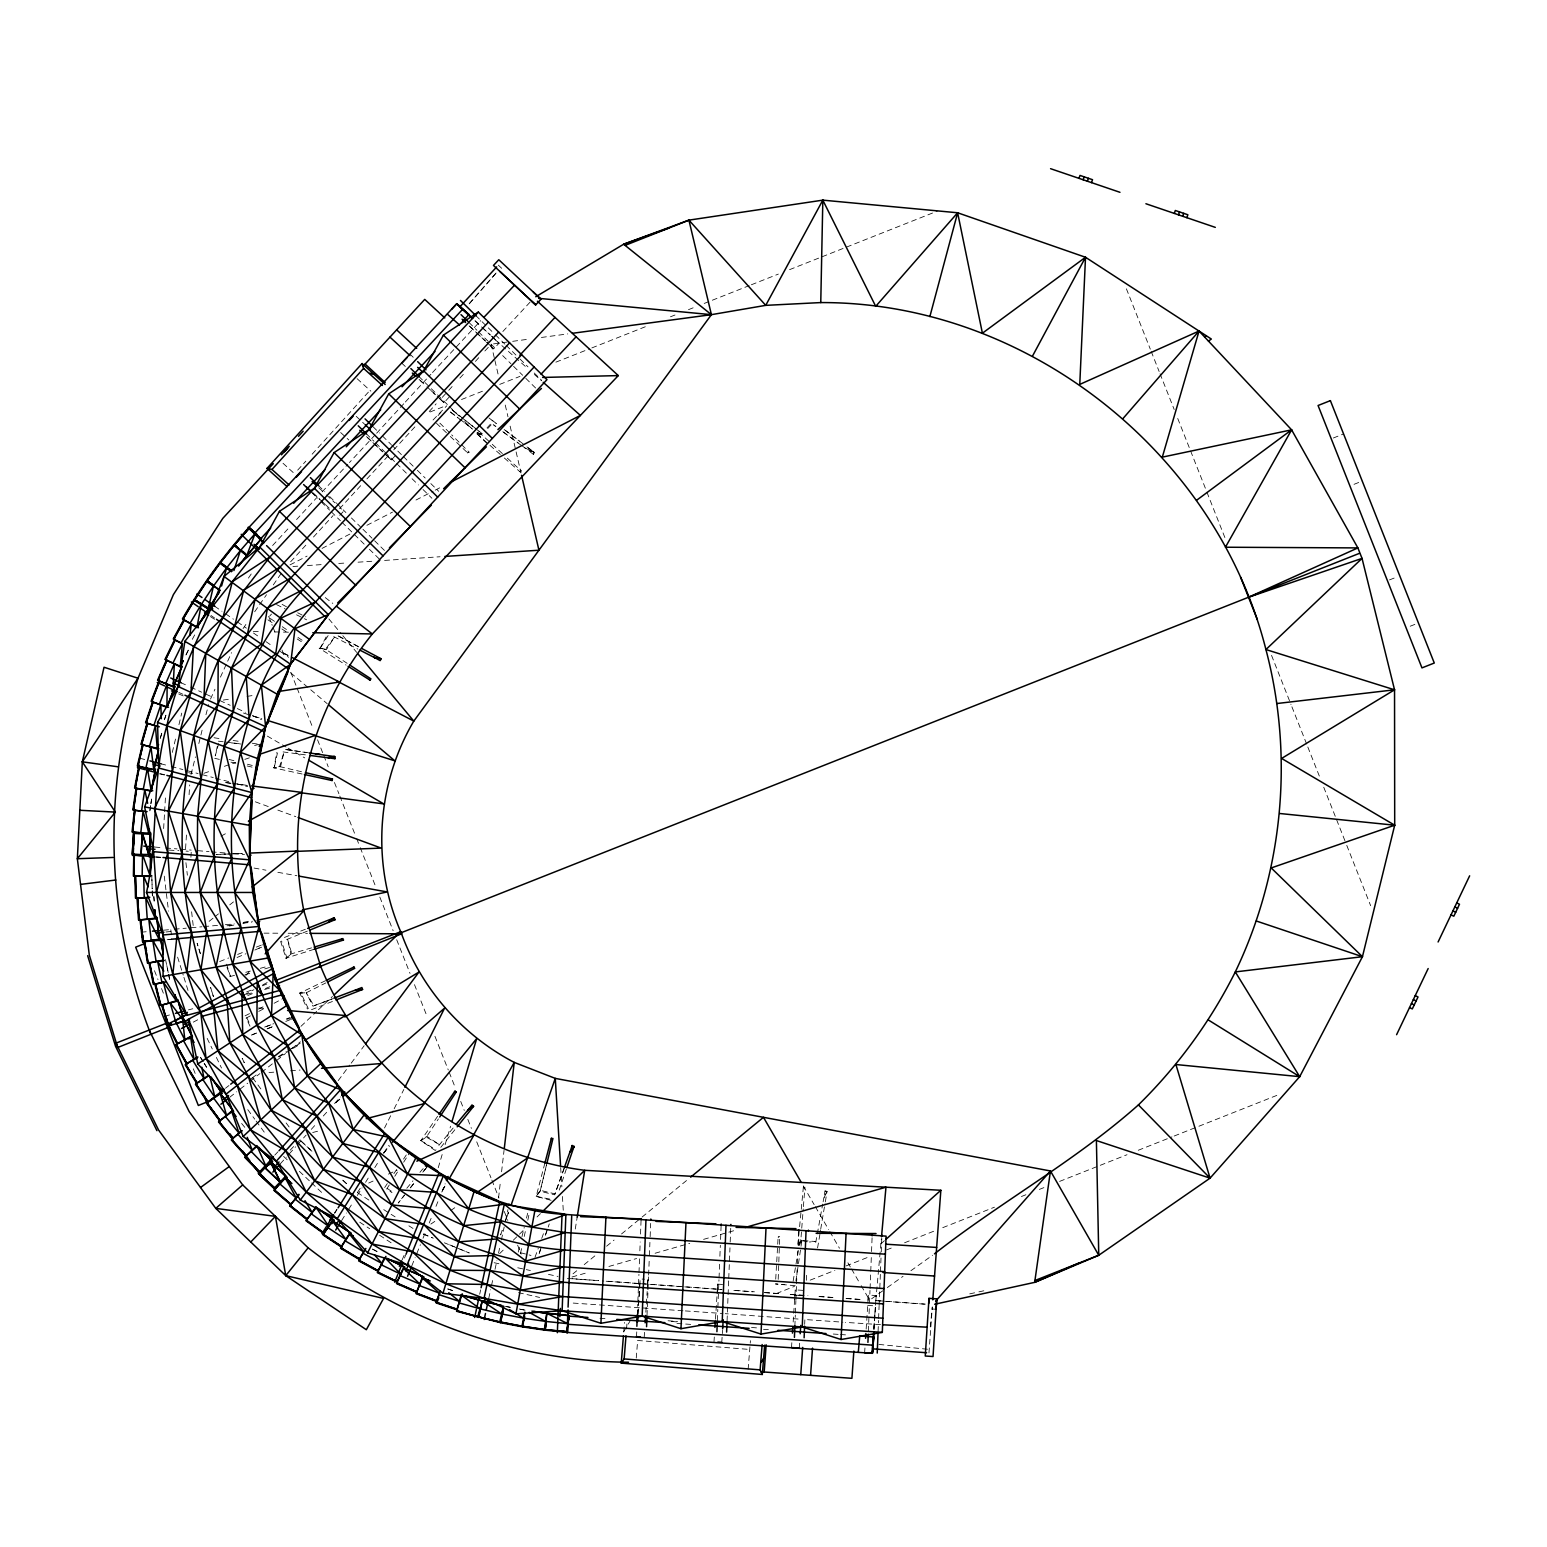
<?xml version="1.0" encoding="UTF-8"?>
<svg xmlns="http://www.w3.org/2000/svg" width="1547" height="1547" viewBox="0 0 1547 1547"><rect width="100%" height="100%" fill="white"/><g stroke="black" fill="none" stroke-linecap="round" stroke-linejoin="round"><path stroke-width="0.75" stroke-dasharray="5 3.75" d="M778.199 1279.369L779.707 1236.594L778.102 1237.117L779.707 1236.594M637.306 1315.066L637.731 1304.295M637.828 1301.762L638.93 1274.322M638.988 1272.582L639.549 1258.581M639.859 1250.846L640.207 1241.99M640.516 1234.081L641.096 1219.693M647.013 1315.453L647.922 1292.615M648.038 1289.502L648.541 1276.913M648.618 1275.057L649.257 1258.968M649.392 1255.603L649.914 1242.376M650.146 1236.672L650.668 1223.426M717.363 1320.481L717.789 1309.381M717.866 1307.428L718.968 1279.736M719.046 1277.996L719.684 1261.753M719.896 1256.261L720.341 1245.277M720.573 1239.476L721.134 1225.108M727.071 1320.867L728.676 1280.123M728.753 1278.383L729.971 1247.791M730.184 1242.067L730.841 1225.495M794.868 1326.185L795.313 1315.105M795.39 1313.132L795.873 1300.969M795.893 1300.234L796.492 1285.46M796.55 1283.701L797.208 1267.457M797.343 1263.783L797.846 1250.982M798.078 1245.2L798.658 1230.832M804.672 1324.348L804.846 1319.9M806.412 1280.278L806.644 1274.573M868.37 1331.155L869.414 1305.204M869.491 1302.941L869.994 1290.43M870.071 1288.67L870.671 1273.432M870.748 1271.325L871.367 1255.951M871.541 1251.581L872.16 1235.802M878.077 1331.542L878.522 1320.461M878.599 1318.489L879.083 1306.325M879.121 1305.591L880.378 1273.819M880.456 1271.692L881.075 1256.338M881.249 1251.968L881.867 1236.188M795.197 1285.692L775.434 1283.933L784.232 1284.706M799.142 1244.852L801.868 1241.081L799.876 1239.959C795.39 1252.277 805.407 1239.166 799.876 1239.959M775.724 1279.176L778.16 1236.343M163.634 828.554L164.485 814.089M164.62 811.692L165.606 794.829M190.919 857.251L191.248 851.43L186.027 851.101M639.839 1284.165L640.071 1280.645M637.925 1313.809L639.433 1290.565M639.588 1288.245L640.033 1281.264L637.925 1314.002M636.455 1336.608L636.765 1331.89M647.613 1284.687L647.942 1279.446L642.121 1279.079M647.42 1287.761L647.942 1279.446L647.323 1289.057M644.209 1337.111L644.519 1332.315M645.834 1312.204L646.279 1305.32M646.356 1304.024L647.168 1291.474M713.999 1341.81L714.308 1337.014M715.468 1319.204L717.731 1284.145L725.504 1284.648M717.112 1293.756L717.731 1284.145L717.402 1289.386L721.289 1289.637M721.772 1342.313L722.546 1330.304M803.009 1290.372L795.235 1289.869L793.07 1323.497M791.523 1347.534L791.832 1342.719M794.617 1299.48L795.235 1289.869M799.277 1348.036L799.586 1343.221M868.041 1300.273L868.37 1295.032L876.124 1295.554L875.911 1299.035M864.638 1352.697L864.947 1347.978M866.165 1329.066L868.37 1295.032M873.958 1329.182L875.351 1307.563L874.48 1318.934M875.505 1305.165L876.124 1295.554M873.939 1329.569L875.351 1307.66M185.563 848.723L186.491 834.452M189.082 794.713L189.72 784.928M873.823 1328.138L874.326 1321.235M928.973 1352.91L932.3 1306.925L930.153 1328.177M798.735 1245.161L800.747 1241.332L803.222 1208.942M803.396 1206.621L804.923 1187.168L803.28 1187.825L804.923 1187.168M623.75 1332.025L624.505 1322.453M626.554 1328.989L627.096 1322.086M636.242 1358.073L637.654 1340.456L749.734 1349.467M748.129 1369.288L750.43 1340.669M807.186 1241.835L800.843 1240.385L815.81 1241.526L809.313 1242.009M825.363 1201.787L827.026 1191.383L823.913 1198.055L827.026 1191.383L824.996 1190.997L823.12 1201.768M875.815 1300.544L881.307 1239.147M803.376 1186.858L797.788 1246.089L800.747 1241.332M824.996 1190.997L827.026 1191.383M498.559 1197.9L500.474 1181.251M501.576 1171.756L504.051 1150.349M150.562 805.948L149.614 812.426L150.62 805.716M150.871 803.783L151.509 799.451M795.912 1280.916L801.907 1240.307M150.949 803.473L151.625 798.987M575.271 1229.014L577.166 1217.276M817.57 1247.946L820.645 1230.058M820.722 1229.091L825.054 1203.179M793.128 1281.264L798.31 1250.382M815.733 1242.492L822.695 1204.107M479.705 1294.24L480.634 1289.889M488.736 1298.455L490.612 1289.753M491.54 1285.441L493.106 1278.189M495.021 1269.333L496.877 1260.766M498.521 1253.167L500.203 1245.393M501.383 1239.921L504.187 1226.984M505.56 1220.622L507.938 1209.599M218.726 743.469L215.246 755.864L217.972 743.275M302.071 774.003L273.239 767.737L279.601 766.538L283.991 752.132L280.548 766.751L274.186 767.931L276.526 752.615M277.474 752.828L274.186 767.931L273.239 767.699M520.469 1253.476L521.996 1246.515M524.22 1236.478L525.748 1229.517M527.798 1220.235L529.635 1211.688M172.297 752.422L176.184 736.237M178.949 724.673L181.734 713.109M518.245 1252.084L519.927 1245.142M521.977 1236.633L524.24 1227.37M526.483 1218.108L528.165 1211.146M551.119 1200.317L536.19 1196.411L540.116 1191.267L546.671 1164.195M564.326 1167.946L554.716 1194.825L540.116 1191.267L546.923 1163.267M191.016 774.525L195.425 756.908M198.828 743.546L202.096 730.184M205.964 714.714L208.594 704.562M544.853 1163.247L536.171 1196.392L540.348 1190.32L554.948 1193.878L564.558 1166.999M536.171 1196.392L551.351 1199.37M160.25 738.402L162.628 729.991M160.385 738.035L162.261 731.499M438.226 1167.734L442.345 1153.907M445.091 1144.683L450.583 1126.235M164.388 719.742L165.78 715.584M164.523 719.452L165.954 715.159M559.24 1190.126L566.395 1168.836M539.342 1252.877L540.889 1248.294M545.569 1234.583L547.889 1227.719M539.168 1253.631L540.715 1249.048M545.395 1235.338L549.282 1223.909M500.629 1234.873L502.214 1230.329L500.667 1234.796M534.991 1257.305L538.279 1248.236M541.721 1238.412L544.196 1231.625M404.463 1258.098L406.126 1253.998M411.792 1265.871L415.137 1257.634M416.8 1253.553L420.397 1244.716M423.008 1238.257L425.483 1232.166M429.234 1222.962L432.232 1215.594M435.983 1206.351L438.516 1200.105M441.785 1192.099L445.169 1183.745M402.123 1259.896L404.502 1254.443M210.527 699.051L214.956 689.247M220.448 677.141L231.547 652.641M185.93 655.019L189.74 647.149M186.162 654.613L189.14 648.502M384.507 1128.014L393.093 1110.901M394.176 1108.754L403.825 1089.475M192.311 639.317L196.45 631.621M442.519 1190.358L444.879 1186.162M442.287 1191.016L445.787 1184.828M623.77 1331.6L627.115 1325.972M628.217 1324.097L630.461 1320.326M334.732 1213.254L336.917 1209.754M341.636 1220.544L346.354 1212.983M348.694 1209.251L352.639 1202.947M357.299 1195.483L362.095 1187.845M365.537 1182.333L370.042 1175.159M374.761 1167.598L379.305 1160.366M383.888 1153.037L388.664 1145.379M274.457 621.333L268.579 617.292L271.499 614.082M326.146 636.919L319.92 648.657L326.32 649.721L334.519 637.132L325.489 649.199L319.107 648.154L346.122 665.113M328.138 635.585L319.92 648.657L319.107 648.135L325.489 649.199L347.688 663.663M389.264 1184.963L386.731 1188.986L392.029 1192.66M394.775 1176.281L398.585 1170.247M403.651 1162.203L409.994 1152.148M387.156 1188.347L394.214 1193.22M423.878 1170.963L426.895 1167.192L422.64 1169.068L419.566 1172.781M384.681 1187.555L387.311 1183.59M393.886 1173.651L396.941 1169.049M403.535 1159.109L408.795 1151.161M357.473 1192.447L360.354 1188.077M435.442 1150.639L420.9 1140.642L426.334 1137.122L438.4 1118.926M334.442 1213.022L336.995 1209.193M437.608 1116.315L420.881 1140.622L426.875 1136.33L439.406 1144.625L426.334 1137.122M248.41 578.114L252.47 572.119M243.053 628.585L248.023 621.391M254.675 611.78L266.509 594.705M273.297 584.901L281.419 573.144M420.881 1140.622L435.983 1149.846M524.626 447.818L533.831 452.072L533.348 454.373L534.566 452.691L526.231 446.251M521.339 470.926L519.695 471.564L521.339 470.926L505.192 456.21M338.232 1080.599L349.777 1065.09M351.208 1063.156L364.183 1045.714M469.108 452.13L467.6 452.865L469.108 452.13L451.666 434.862M440.779 1147.352L455.688 1128.691M404.695 1194.825L398.236 1203.025L404.27 1195.483M410.729 1187.284L413.745 1183.513M422.776 1172.201L427.301 1166.535M410.303 1187.941L413.32 1184.17M383.849 1152.708L388.413 1147.081M383.579 1153.25L389.612 1145.902M438.865 1145.437L454.547 1126.293M406.803 1188.251L412.972 1180.844M469.166 303.85L497.032 271.963L468.741 304.334M433.044 420.01L446.812 405.739M438.014 415.621L440.934 412.334M245.838 975.5L249.067 971.883M280.336 1163.789L286.292 1157.175M289.231 1153.888L295.612 1146.81M297.701 1144.49L306.132 1135.111M311.314 1129.349L316.632 1123.431M323.304 1116.006L327.693 1111.133M334.539 1103.533L340.437 1096.958M297.681 470.133L305.803 461.18M312.146 454.18L369.984 390.366M487.015 427.92L491.347 423.182L495.175 426.005M487.73 428.577L492.062 423.82L495.891 426.643M375.07 434.958L349.429 462.553M376.656 433.218L403.767 403.748M405.353 402.007L430.917 374.239M272.62 545.511L290.179 526.463M296.56 519.541L317.328 497.032M432.522 372.518L480.711 320.654M290.643 561.774L307.176 543.693M313.48 537.022L333.108 515.557M339.567 508.731L362.675 483.515M366.91 478.913L390.037 453.832M393.712 449.868L416.568 425.058M429.234 411.502L436.157 403.825M442.268 397.347L447.16 392.048M448.785 390.269L452.498 386.112M459.904 378.067L465.048 372.498M475.412 361.418L480.537 355.694M484.868 350.995L490.128 345.445M495.33 339.818L527.276 368.109M502.833 331.522L532.303 299.731M322.143 491.869L347.824 464.293M491.463 336.047L499.062 343.163L493.744 348.849L486.706 342.254M449.287 396.98L443.989 402.665L436.95 396.09M339.741 515.364L343.724 511.09L339.915 507.513M395.375 455.63L391.391 459.904L384.352 453.31M274.747 1155.164L278.015 1151.722M290.179 1150.195L293.911 1146.23M296.676 1143.31L302.4 1137.258M254.83 950.032L259.277 948.156L262.333 944.676M499.604 1253.631L504.709 1248.642M513.217 1240.307L523.427 1230.31M537.041 1216.967L540.444 1213.641M300.95 1026.338L316.71 1011.39M318.45 1009.727L332.47 996.442M880.9 1243.865L884.42 1240.713M339.799 1099.163L334.365 1103.862L339.721 1099.337M280.645 941.33L285.944 958.173L291.822 953.706L287.568 939.3L290.894 953.977M572.989 1273.838L576.722 1270.764M584.205 1264.634L595.402 1255.429M606.598 1246.205L614.082 1240.075M621.546 1233.945L640.226 1218.591M642.082 1217.064L686.907 1180.226M209.116 921.335L218.475 913.852M229.71 904.879L233.462 901.901M225.456 1088.276L228.956 1085.53M229.71 1097.287L236.71 1091.795M240.172 1089.069L247.675 1083.19M250.131 1081.256L259.877 1073.618M261.52 1072.342L272.427 1063.795M276.816 1060.333L285.557 1053.488M291.745 1048.634L300.427 1041.808M253.341 1077.099L256.183 1074.972M249.202 1080.173L255.874 1075.204M871.599 1298.803L885.348 1288.96M887.321 1287.568L903.042 1276.314M910.912 1270.706L932.532 1255.255M430.84 1224.083L434.804 1221.395M450.641 1210.566L456.558 1206.505M278.325 1056.64L286.446 1051.651M288.477 1050.413L300.659 1042.929M278.963 1057.007L291.319 1049.504M293.389 1048.267L299.557 1044.515M220.989 836.173L227.312 832.711M193.298 1022.142L199.196 1018.99M244.136 994.895L253.921 989.655M262.777 984.898L267.496 982.364M250.324 1015.876L246.128 1018.119L251.697 1029.722M258.716 1011.409L265.717 1007.735M274.109 1003.268L284.609 997.68M246.824 1017.771L250.537 1025.506M290.72 1018.719L286.504 1019.009L291.803 1019.106M290.024 564.887L307.099 556.088M322.047 548.392L349.815 534.102M366.89 525.303L392.513 512.115M415.988 500.029L433.083 491.25M435.21 490.148L441.61 486.841M245.064 1015.857L249.995 1013.382M258.523 1009.089L264.904 1005.879M325.508 980.701L299.789 993.077L306.248 992.768L325.779 982.944M333.03 998.627L312.997 1006.188L306.248 992.768L313.867 1005.763L331.677 999.033M287.201 1018.641L290.256 1017.443M299.789 993.077L306.248 992.749M368.689 1183.049L373.078 1181.057M388.394 1174.115L397.154 1170.151M237.058 957.477L245.954 953.745M286.64 939.59L307.331 931.101M247.771 995.553L254.404 992.884M265.446 988.475L269.874 986.715M430.066 411.985L445.787 405.759M461.528 399.513L483.998 390.618M499.72 384.391L519.947 376.385M555.895 362.153L589.6 348.81M591.844 347.92L645.776 326.572M670.489 316.787L674.995 315.008M688.473 309.671L695.202 307.002M704.194 303.444L749.135 285.654M751.378 284.764L778.354 274.09M789.589 269.642L937.888 210.914M1333.321 438.014L1343.57 433.934M1354.031 484.327L1362.23 481.059M219.674 961.538L228.647 957.98M237.639 954.441L244.368 951.772M256.338 947.112L260.824 945.333M284.435 937.463L305.358 929.264M258.542 948.388L261.598 947.189M1389.496 579.912L1395.665 577.476M311.488 1009.688L335.061 1000.445M252.084 1034.769L256.589 1032.99M267.805 1028.542L272.291 1026.763M285.77 1021.426L290.256 1019.647M251.407 1035.117L258.136 1032.448M267.109 1028.91L271.595 1027.131M1410.207 626.226L1416.375 623.789M776.478 1293.505L794.462 1286.369M810.183 1280.143L834.897 1270.358M846.132 1265.91L868.602 1257.015M886.586 1249.899L893.334 1247.23M904.57 1242.782L933.769 1231.219M942.761 1227.661L994.45 1207.201M1021.407 1196.527L1025.893 1194.748M1039.371 1189.411L1043.877 1187.632M1059.598 1181.405L1127.009 1154.719M1138.244 1150.272L1171.949 1136.91M1174.192 1136.02L1196.663 1127.125M1198.925 1126.235L1277.571 1095.102M246.63 991.917L251.097 990.177M262.275 985.806L266.741 984.066M264.614 1027.073L273.645 1023.708M266.181 1026.589L272.949 1024.056M203.875 773.307L210.701 770.986M224.354 766.326L235.743 762.458M244.832 759.364L249.376 757.817M314.099 949.297L285.963 958.192L290.913 953.996L311.856 947.77M285.944 958.173L286.872 957.883L281.573 941.04M244.929 974.765L251.774 972.734M264.769 968.905L272.349 966.662M571.984 1277.01L588.131 1272.388M608.919 1266.452L636.629 1258.523M655.096 1253.244L689.73 1243.324M703.576 1239.36L735.908 1230.116M229.71 976.66L235.047 975.19M245.78 972.309L250.363 971.052M260.283 968.325L267.167 966.469M165.471 1016.05L169.474 1014.967M188.444 1009.882L192.756 1008.741M246.65 994.296L252.818 992.633M264.595 989.481L269.777 988.088M259.432 744.281L254.307 745.596L257.556 746.099M312.687 1132.52L319.649 1130.702M969.718 1293.872L976.602 1292.364M978.903 1291.861L985.806 1290.353M227.022 925.821L234.1 924.332M243.517 922.341L250.595 920.852M229.13 926.054L233.81 925.087M243.13 923.172L252.47 921.239M223.367 700.056L230.484 698.954M247.056 696.382L254.153 695.28M493.532 343.898L510.278 341.636M512.676 341.326L529.441 339.064M541.411 337.459L567.749 333.92M165.935 932.009L173.245 931.178M167.192 939.706L172.916 939.048M142.073 932.106L146.172 931.739M163.537 930.192L170.189 929.592M174.27 929.225L186.297 928.161M191.054 927.736L201.961 926.769M203.817 926.595L217.624 925.377M225.379 924.681L234.254 923.888M242.86 923.114L251.852 922.321M168.971 939.454L173.09 939.087M268.985 1072.554L273.761 1072.168M290.488 1070.833L300.041 1070.06M292.944 566.492L297.759 566.183M307.408 565.545L321.873 564.578M338.754 563.456L346.006 562.992M358.053 562.18L372.518 561.232M384.584 560.42L440.063 556.746M225.669 854.079L216.135 854.485L230.561 853.925M228.047 853.983L244.716 853.287M232.94 853.847L242.512 853.461M264.034 933.15L278.518 933.208M288.167 933.266L307.486 933.344M253.263 631.466L260.399 631.621M274.689 631.911L288.98 632.22M880.494 1324.638L845.281 1322.376M169.048 850.096L178.872 850.676M155.744 857.096L161.487 857.444M794.907 1295.09L800.727 1295.477M932.203 1308.994L936.09 1309.245M867.693 1305.417L875.467 1305.919M682.962 1310.773L570.186 1302.864M685.321 1310.928L722.913 1313.5M599.985 1318.257L607.197 1318.74M676.948 1323.458L691.374 1324.445M763.541 1329.318L768.356 1329.647M833.292 1334.036L838.107 1334.365M840.504 1334.52L847.717 1335.003M572.158 1278.673L598.631 1280.587M608.145 1281.264L721.308 1289.424M735.27 1290.43L754.453 1291.803M764.624 1292.538L781.448 1293.756M790.44 1294.394L807.921 1295.651M819.233 1296.463L834.374 1297.566M846.402 1298.416L860.828 1299.461M878.077 1300.698L925.377 1304.121M567.382 1278.441L603.794 1281.051M606.153 1281.225L722.14 1289.579M733.858 1290.43L752.848 1291.803M764.624 1292.635L779.147 1293.679M790.227 1294.491L802.7 1295.38M819.02 1296.56L833.659 1297.604M846.016 1298.513L860.422 1299.538M875.815 1300.64L925.512 1304.237M798.097 1319.03L725.253 1313.674M807.534 1319.707L842.922 1322.202M668.033 1320.751L677.586 1321.525M751.513 1327.461L758.668 1328.041M671.475 1321.467L676.58 1321.873M154.932 847.06L161.584 847.621M165.664 847.969L177.054 848.916M180.806 849.245L191.19 850.115M197.726 850.676L209.019 851.624M211.262 851.817L225.669 853.035M233.5 853.693L244.503 854.621M156.324 856.922L160.753 857.289M258.678 1007.929L265.91 1008.567M878.909 1344.42L928.065 1349.293M218.417 741.187L223.213 741.767M225.591 742.057L239.94 743.836M231.141 742.831L240.694 744.01M283.062 751.919L307.602 755.129M225.611 782.531L230.329 783.149M232.688 783.459L246.843 785.277M226.017 782.666L235.589 783.962M237.967 784.29L247.539 785.567M214.027 737.745L221.956 738.963M233.152 740.491L240.307 741.516M252.258 743.237L257.808 744.107M286.93 749.676L308.201 752.712M285.499 749.541L306.789 752.596M254.075 868.06L265.968 870.188M277.861 872.315L296.889 875.737M505.85 1306.461L510.297 1307.312M519.193 1309.013L525.883 1310.27M505.772 1306.461L510.065 1307.292M520.798 1309.361L525.09 1310.193M279.601 766.558L302.187 771.895M494.131 1262.719L498.888 1263.744M517.762 1267.786L530.408 1270.512M548.489 1274.38L557.984 1276.43M518.477 1292.673L539.632 1297.43M159.36 773.809L165.394 775.221M214.724 758.301L219.365 759.403M230.948 762.13L236.343 763.406M247.191 765.978L257.208 768.337M188.541 772.668L192.582 773.616M229.053 759.442L236.691 761.395M247.443 764.218L257.401 766.79M520.662 1252.741L531.008 1255.449M139.907 758.243L145.901 759.809M160.772 763.735L169.184 765.958M171.195 766.48L182.855 769.555M187.477 770.754L198.074 773.558M202.309 774.68L213.254 777.561M215.439 778.122L229.42 781.815M237.02 783.807L247.694 786.63M160.443 773.693L164.736 774.834M477.636 432.812L481.059 433.759M254.346 716.358L261.134 718.465M243.498 713.032L250.382 715.217M252.683 715.932L261.849 718.833M447.934 1288.999L454.393 1291.126M447.702 1288.941L453.928 1291.03M533.831 452.053L527.72 449.984L520.063 444.337M533.831 452.072L527.72 450.003L533.348 454.373M477.849 433.527L481.949 434.9L490.496 442.732M255.352 801.81L268.849 806.78M277.841 810.087L295.825 816.681M423.356 1234.003L432.096 1237.619M449.578 1244.832L469.244 1252.954L444.395 1242.802M423.375 1234.119L433.295 1238.219M178.659 693.946L184.344 696.382M180.864 682.652L186.936 685.437M190.668 687.158L201.632 692.186M205.964 694.178L213.931 697.852M219.906 700.578L230.194 705.316M237.271 708.565L245.374 712.297M252.509 715.565L261.443 719.664M178.833 692.418L182.875 694.274M276.546 604.568L285.151 608.938M296.541 614.816L306.654 619.825M333.707 636.61L357.802 649.063M288.245 655.522L281.863 652.196L288.148 655.561M282.115 604.374L287.027 607.081M297.681 612.747L305.552 616.847M338.097 635.817L359.194 647.033M338.928 636.339L360.006 647.555M372.692 1249.164L378.667 1252.393M372.46 1249.086L378.242 1252.2M267.322 736.082L286.04 746.988M288.129 748.187L304.759 757.895M357.357 1192.563L369.52 1200.491M383.753 1209.638L395.123 1216.87M408.891 1225.804L413.049 1228.473M267.902 619.825L273.239 623.325M281.883 628.952L287.858 632.858M297.179 638.969L303.831 643.281M210.353 616.557L215.574 619.96M359.755 1222.207L369.694 1228.724M379.634 1235.26L391.565 1243.092M282.308 626.709L288.844 631.137M297.991 637.441L304.527 641.889M214.646 606.231L221.975 611.278M225.611 613.792L233.462 619.206M237.387 621.913L246.398 628.14M253.495 633.032L259.335 637.055M266.065 641.696L272.949 646.453M280.2 651.442L288.651 657.282M210.972 615.493L214.627 618.027M502.833 431.632L518.148 442.925M503.548 432.29L522.712 446.406M450.235 411.85L457.912 417.69M459.826 419.14L471.332 427.9M450.796 412.392L471.893 428.442M492.023 420.204L497.728 424.535M505.328 430.337L524.336 444.801M488.949 417.941L496.548 423.743M504.148 429.525L519.347 441.108M526.947 446.909L534.566 452.691M325.295 597.606L332.818 603.427M451.937 409.704L463.288 418.696M465.164 420.204L482.2 433.701L477.075 432.29L480.943 435.364M452.478 410.245L460.058 416.24M461.954 417.748L473.305 426.74M475.18 428.248L480.866 432.735M290.662 672.81L308.936 688.26M310.773 689.807L327.21 703.692M476.863 433.779L502.582 456.442M504.361 458.009L520.411 472.183M534.353 374.413L541.431 380.717M357.086 378.667L370.855 391.159M340.649 432.541L348.849 439.986M283.024 463.288L294.471 473.672M492.217 444.298L504.206 455.263M498.308 265.156L501.692 268.288M475.064 320.983L490.322 335.042L481.078 326.34M475.084 320.732L480.131 325.431M492.023 336.569L499.062 343.163M469.128 325.818L486.145 341.732M401.795 363.197L405.314 366.484M419.082 379.382L425.058 384.952M431.207 390.714L435.19 394.446M356.235 416.356L364.338 423.936M366.484 436.602L382.592 451.666M318.837 487.788L324.793 493.377M326.475 494.943L334.867 502.794M312.765 492.778L329.569 508.48M311.933 1151.258L299.847 1139.946L311.972 1151.355M343.009 1180.322L348.191 1185.157M342.777 1180.168L348.23 1185.273M469.94 326.552L475.026 331.329M476.727 332.934L485.236 340.881M486.938 342.467L493.744 348.849L487.672 343.163M420.165 380.388L425.27 385.164M426.972 386.75L435.481 394.717M437.182 396.303L443.989 402.665L440.16 399.087M367.567 437.608L372.672 442.384M374.374 443.989L382.882 451.937M384.584 453.522L391.391 459.904L387.562 456.307M312.9 492.913L319.707 499.275M321.409 500.861L326.514 505.637M283.584 1156.363L288.844 1161.352M299.345 1171.311L309.864 1181.27M311.604 1182.933L323.884 1194.555M436.505 423.317L449.152 435.326M450.312 436.447L468.161 453.368M475.838 315.588L493.822 333.282M495.523 334.945L504.902 344.169M506.159 345.387L517.027 356.1M520.101 359.117L527.972 366.852M534.218 373.001L541.508 380.175M469.031 322.511L476.94 330.285M478.526 331.851L496.529 349.564M502.659 355.597L510.935 363.719M513.565 366.31L522.673 375.283M525.806 378.358L537.06 389.438M410.284 354.398L413.223 357.299M418.85 376.443L447.663 404.811M449.152 406.262L459.15 416.085M464.661 421.519L472.492 429.215M477.23 433.875L486.88 443.37M373.059 426.74L379.402 432.986M382.554 436.08L391.043 444.434M391.584 444.956L401.891 455.108M403.38 456.558L413.358 466.382M417.323 470.269L425.193 478.023M430.84 483.592L438.729 491.327M366.252 433.682L373.929 441.224M375.747 443.003L384.236 451.376M384.758 451.879L395.065 462.031M396.554 463.481L406.552 473.324M412.063 478.738L418.386 484.946M423.027 489.529L431.903 498.269M318.411 485.487L324.754 491.733M329.608 496.49L336.395 503.181M336.937 503.703L345.909 512.54M351.44 517.974L360.316 526.715M362.946 529.287L372.015 538.221M374.625 540.773L386.46 552.414M311.604 492.41L317.947 498.656M321.08 501.75L329.588 510.104M331.29 511.786L340.417 520.778M341.906 522.229L365.247 545.182M369.385 549.262L379.634 559.337M439.87 423.143L450.544 433.701M328.912 618.974L341.268 633.825M342.815 635.682L356.7 652.389M241.641 1123.47L245.934 1128.73M252.702 1077.892L262.758 1091.505M286.118 1122.948L290.817 1129.271M247.771 1109.644L254.714 1119.138M256.106 1121.034L265.833 1134.318M203.14 1061.609L199.563 1055.828L203.005 1061.416M204.339 1063.524L206.718 1067.391M204.146 1063.272L206.428 1067.005M803.28 1185.892L814.147 1204.61M815.346 1206.679L828.612 1229.536M829.83 1231.625L839.48 1248.255M847.911 1262.797L850.328 1266.954M851.546 1269.023L859.977 1283.585M861.196 1285.654L869.627 1300.195M244.271 1062.596L242.183 1058.38L244.213 1062.634M207.163 1038.366L212.287 1048.963M216.387 1057.433L221.511 1068.029M308.317 1008.567L300.659 992.671L299.789 993.116L307.447 1009.011M1126.409 288.825L1150.311 349.158M1151.181 351.401L1159.148 371.512M1160.037 373.755L1174.192 409.51M1177.731 418.464L1206.061 489.974M1206.931 492.217L1225.514 539.149M1271.537 655.367L1291.01 704.542M1291.9 706.786L1306.944 744.784M1307.814 747.008L1320.21 778.296M1323.749 787.249L1345.871 843.115M1346.76 845.358L1370.642 905.71M268.656 616.305L272.214 625.297M273.104 627.541L275.772 634.289M281.999 650.011L283.778 654.497M290.875 672.462L296.212 685.94M297.101 688.183L313.113 728.618M317.56 739.833L322.898 753.312M323.787 755.555L328.235 766.79M334.461 782.511L338.909 793.746M339.799 795.99L355.791 836.405M356.68 838.648L359.349 845.397M360.238 847.64L376.25 888.075M379.808 897.047L393.151 930.733M396.689 939.725L410.032 973.411M414.48 984.646L426.933 1016.089M434.939 1036.297L448.282 1069.983M449.171 1072.226L455.379 1087.947M460.716 1101.425L464.274 1110.398M467.832 1119.39L471.39 1128.382M476.727 1141.841L490.96 1177.789M491.849 1180.032L498.966 1197.997M504.283 1211.475L507.841 1220.448M517.626 1245.161L521.184 1254.153M154.468 970.684L157.987 979.599M161.526 988.533L164.175 995.204M193.317 1068.803L195.966 1075.474M226.577 964.187L230.445 976.428L225.843 964.4M177.596 957.129L183.223 975.093M183.919 977.337L188.135 990.834M200.356 953.745L197.146 943.264L200.259 953.3M491.134 344.208L494.383 358.247M494.924 360.586L498.192 374.645M505.25 405.063L507.977 416.781M510.143 426.14L515.576 449.539M516.118 451.898L521.01 472.957M165.548 959.623L168.198 972.483M168.642 974.61L169.957 981.049L168.604 974.378M166.805 965.502L168.159 972.154M164.253 876.143L168.546 911.144M170.827 929.824L171.988 939.145M185.93 862.704L187.38 875.196M191.615 911.782L193.588 928.857M153.849 896.931L154.159 901.302M153.849 896.158L154.178 900.663M560.671 1167.579L561.851 1186.858M562.431 1196.488L563.301 1210.953M151.78 875.776L152.167 888.887M152.225 891.072L152.418 897.627L152.244 890.84M151.935 879.508L152.186 888.577M508.538 1212.191L505.366 1221.26L508.634 1212.152M481.214 434.262L477.133 432.87L481.214 434.282M213.409 996.597L210.605 987.45L213.389 996.539"/><path stroke-width="1.5" d="M142.537 854.427L150.31 876.395L150.639 854.524L142.537 854.427L142.15 876.259M133.796 853.441L133.39 876.105L148.28 876.356M150.31 876.395L150.716 853.751M186.704 1015.373L172.819 974.629L163.054 934.968L146.501 892.445C158.819 837.526 150.987 780.287 166.883 725.756C177.866 672.984 205.538 626.477 223.986 576.412L259.741 547.039L478.352 312.069L546.981 379.653L328.389 614.623L290.546 664.243L277.048 694.139L265.62 726.742L257.479 758.494L251.832 792.586L249.299 825.286L249.608 859.823L252.741 892.464L259.006 926.46L267.728 958.057L279.756 990.447L186.704 1015.373L163.073 976.331L163.054 934.968L156.421 892.445L153.617 851.682L144.644 806.935L158.684 768.027L157.562 722.391L178.098 686.481L184.847 641.348L259.741 547.039L279.446 511.342L314.389 488.291L334.094 452.594L369.037 429.563L388.742 393.847L423.704 370.816L443.39 335.119L478.352 312.069M572.545 333.282L711.407 314.66L765.726 305.358L820.761 302.574L822.83 200.143L957.632 212.771L1085.511 257.266L1211.34 339.044L1208.458 341.114M934.485 1253.843C1000.812 1201.864 1075.397 1160.965 1138.418 1104.906C1177.828 1066.231 1210.566 1021.31 1235.299 971.922C1283.101 872.334 1294.124 756.367 1265.929 649.547C1216.019 451.473 1025.313 301.858 820.761 302.574M557.345 1332.721L561.986 1215.807M882.312 1332.373L841.065 1339.509L802.255 1326.978L761.008 1334.094L722.217 1321.563L680.97 1328.699L642.16 1316.149L600.913 1323.284L562.122 1310.734L565.893 1214.492C488.214 1210.237 418.908 1167.753 364.028 1115.058C324.135 1075.088 293.002 1026.686 273.162 973.817L188.27 1019.338L197.765 1063.969L226.075 1094.135L250.343 1129.697L276.217 1161.314L306.248 1192.138L337.169 1218.823L372.073 1244.02L407.132 1264.982L445.865 1283.778L484.018 1298.378L515.944 1313.809L562.122 1310.734L882.312 1332.373L886.083 1236.13L565.893 1214.492L531.994 1227.138C463.191 1217.914 403.264 1175.449 353.199 1129.503C311.218 1087.947 278.344 1037.515 257.247 982.345L256.86 1025.178C289.366 1091.118 338.928 1148.299 399.609 1189.836C449.094 1224.296 504.264 1245.509 564.5 1250.015L884.691 1271.653M567.053 1333.108L567.304 1326.901M567.459 1322.782L567.923 1311.121M568.078 1307.118L571.694 1216.193M605.921 1217.199L600.913 1323.284M636.861 1326.282L637.325 1314.621M641.096 1219.693L641.135 1218.611M642.16 1316.149L645.95 1219.887M646.569 1326.669L646.975 1316.342M650.804 1220.08L650.842 1218.997M685.978 1222.594L680.97 1328.699M716.918 1331.696L717.325 1321.37M721.134 1225.108L721.192 1224.025M722.217 1321.563L725.988 1225.301M726.626 1332.083L727.032 1321.757M730.841 1225.495L730.899 1224.412M766.016 1228.009L761.008 1334.094M794.423 1337.401L794.887 1325.74M798.658 1230.832L798.697 1229.749M802.255 1326.978L806.045 1230.716M804.131 1337.788L804.595 1326.127M808.366 1231.219L808.404 1230.136M846.074 1233.423L841.065 1339.509M867.925 1342.371L868.254 1334.113M872.16 1235.802L872.199 1234.719M877.226 1353.084L878.058 1332.431M881.867 1236.188L881.906 1235.086M252.064 799.973L249.608 859.823L259.006 926.46L279.756 990.447L249.937 961.17C228.995 893.818 225.727 821.322 240.5 752.364C252.122 695.725 276.468 644.712 315.53 601.957L534.121 366.987M299.132 1027.807L273.162 973.817L271.479 1015.567L301.858 1034.672L336.743 1083.364M535.745 296.753L623.654 244.233L688.918 220.138L822.83 200.143L875.718 306.345L957.632 212.771L982.403 333.204L1085.511 257.266L1079.767 384.41L1199.041 331.039L1291.61 429.834L1357.879 547.909L1362.037 558.39L1394.543 689.807L1394.698 825.208L1362.443 956.703L1299.693 1076.673L1210.063 1178.157L1098.757 1255.255L1034.672 1282.366L934.639 1304.256M150.871 1034.382C106.569 920.755 102.025 794.752 138.012 678.224L104.036 667.24L82.32 761.82L77.35 858.72L89.301 955.04L117.688 1047.512L168.468 1027.324M182.179 666.177L173.129 686.945L174.347 663.682L166.844 660.434L158.142 680.429L166.844 660.434M134.086 833.427L132.868 855.201L134.164 833.427L150.407 834.336L149.305 853.983L150.523 833.562M133.622 832.557L132.288 855.162L141.028 855.684L142.324 833.91L148.493 853.944M134.106 832.305L132.829 854.079L134.183 832.305L150.426 833.253L149.15 855.085L142.324 832.808L140.99 854.582L132.249 854.06L133.641 831.435M133.119 855.762L133.564 847.988M149.15 855.085L150.542 832.479M559.859 1316.613L560.401 1308.414M567.788 1314.718L568.097 1309.903M858.314 1352.039L859.745 1335.815L873.765 1337.053L872.334 1353.335L567.672 1332.45L568.716 1316.149L587.957 1317.445M637.48 1320.79L637.77 1316.13M637.383 1322.202L637.847 1314.989M645.138 1322.82L645.621 1315.491M714.927 1327.403L715.333 1321.351M722.642 1328.892L723.223 1319.707M792.451 1333.108L792.837 1327.055M800.205 1333.727L800.747 1325.412M865.566 1338.29L865.875 1333.475M864.638 1352.697L872.411 1353.219L873.804 1331.58M872.411 1353.219L873.804 1331.754M928.664 1303.58L928.993 1298.358L936.767 1298.861L936.09 1309.245M928.993 1298.358L925.261 1356.023L933.034 1356.526L936.767 1298.861M872.334 1353.335L873.765 1337.053M764.199 1371.996L766.171 1344.788M800.747 1374.645L802.7 1347.418M810.57 1375.341L812.542 1348.114M853.867 1351.092L851.914 1378.319L760.853 1371.764M872.837 1341.926L872.334 1348.829L926.614 1352.735M932.802 1299.867L940.847 1190.281L584.708 1170.306C467.329 1154.99 362.772 1073.541 319.475 963.336L275.173 980.701M764.663 1345.155L762.304 1374.471L621.237 1363.12L623.422 1335.989M621.237 1363.12L624.137 1358.923L625.994 1335.893M762.304 1374.471L760.118 1369.869L762.149 1344.536M881.519 1236.788L885.967 1187.206L745.132 1227.486M175.082 640.052L165.51 659.66L175.024 640.013L182.43 643.629L180.206 666.815L164.988 659.389L174.927 639.046M567.672 1332.45L545.124 1330.169L545.878 1322.646M544.37 1329.55L522.789 1326.32L544.37 1329.55L546.768 1313.364L568.581 1315.607L566.879 1331.851L545.182 1329.588L546.826 1313.326L533.792 1311.45M568.948 1319.823L569.373 1315.607L546.826 1313.326L567.71 1323.652L546.014 1321.467M134.879 810.338L132.655 832.035L134.956 810.338L147.1 811.595M148.918 833.756L149.363 829.405L148.918 833.756L143.078 811.208L140.796 832.905L132.075 831.977L134.454 809.448M504.341 1147.971L514.242 1062.402C461.567 1034.904 420.61 987.701 400.789 931.681L320.364 963.104M332.489 779.031L331.367 780.384L332.489 779.031L305.397 772.61M309.961 755.439L334.925 758.707L334.229 756.464M260.186 744.436L259.181 746.331M189.778 635.488L191.383 623.944L184.209 620.057L173.786 639.22L184.209 620.057M546.342 1321.795L545.124 1330.169L522.712 1326.901L524.858 1312.185L521.977 1326.243L500.551 1322.086L521.996 1326.166M136.6 788.429L133.448 810.009L136.677 788.429L152.786 790.788M136.213 787.52L132.868 809.932L141.531 811.227L144.761 789.647L147.661 803.318M577.166 1217.276L584.708 1170.306L542.146 1211.978M535.107 1209.348L515.944 1313.809M501.847 1315.24L502.717 1310.676M523.892 1320.674L524.684 1316.516M138.94 765.688L134.608 787.926L143.214 789.589L147.39 768.182L155.338 769.671L151.239 791.155L145.225 789.976M139.365 766.616L135.188 788.042L139.288 766.597L145.379 767.795M155.57 768.917L151.239 791.155L147.39 768.182M474.678 1317.483L476.418 1309.4M476.863 1307.389L479.048 1297.276M481.098 1287.723L499.623 1202.058M188.27 1019.338L206.041 1058.535L226.075 1094.135L243.13 1136.484L276.217 1161.314L300.311 1200.066L337.169 1218.823L367.587 1252.857L407.132 1264.982L442.964 1293.253L484.018 1298.378L504.322 1204.223C398.759 1164.717 313.016 1079.245 273.162 973.817M484.172 1319.533L485.487 1313.48M486.357 1309.439L488.543 1299.325M508.905 1205.171L509.118 1204.127M264.556 734.052L251.832 792.586L249.608 859.823L234.68 892.464L259.006 926.46L249.937 961.17L262.313 995.127L232.707 964.168C211.262 893.857 208.246 818.228 224.044 746.428C236.536 687.429 262.236 634.193 303.057 589.678L521.648 354.708M138.611 768.956L139.501 765.166M522.712 1326.901L500.455 1322.666L503.626 1306.035L499.758 1321.97L478.545 1316.884L481.194 1305.571M143.001 744.939L137.896 766.152L142.923 744.919L150.929 746.853L153.791 769.981L158.316 750.817M503.374 1310.309L500.455 1322.666L456.597 1311.295L461.199 1295.013L483.012 1301.162M142.614 743.991L137.316 766.016L151.799 769.497M145.843 768.066L150.929 746.853L158.838 748.69M153.791 769.981L158.548 750.14M484.424 1302.535L485.584 1297.759M546.923 1163.267L552.956 1138.457L551.235 1138.843M573.84 1147.139L569.934 1152.264L572.158 1145.495L573.86 1147.139L572.158 1145.495M544.853 1163.247L551.486 1137.935M929.863 316.594L957.632 212.771M221.569 586.023L226.539 568.058L219.925 563.263L207.105 580.899L214.627 586.39M147.506 723.416L141.55 744.416L147.564 723.435L159.322 726.781M158.451 744.706L157.253 748.922L140.99 744.242L147.236 722.468M477.733 1316.729L456.752 1310.734L477.733 1316.729L482.239 1301.027L502.137 1305.668M479.551 1313.384L478.41 1317.464L482.297 1300.988L461.199 1295.013L479.976 1308.801L458.976 1302.864M149.402 746.66L155.415 725.698L157.253 748.922L158.509 744.571M451.956 1121.614L476.689 1038.598L423.414 1104.055M442.964 1293.253L474.039 1191.673M233.906 570.553L240.384 550.616L234.003 545.53L220.409 562.605L229.497 569.857M462.224 1293.795L457.042 1309.303L436.351 1302.381L437.801 1297.972M440.199 1290.739L436.177 1302.941L457.68 1310.058M153.018 702.145L146.153 722.855L153.076 702.164L168.526 707.288M152.786 701.178L145.592 722.662L153.888 725.446L160.83 704.755L161.313 718.736M567.169 1166.573L574.092 1146.211M1078.994 178.35L1079.999 175.43L1092.53 179.703L1091.544 182.623M1083.171 179.781L1084.176 176.861M1087.367 181.212L1088.353 178.272M1174.328 213.409L1175.314 210.489L1187.864 214.762L1186.878 217.682M1178.505 214.84L1179.51 211.92M1182.682 216.251L1183.687 213.331M511.032 1205.364L555.276 1078.394L1050.452 1170.963L1098.757 1255.255L1034.943 1280.51M564.558 1166.999L570.186 1151.335M238.625 565.912L246.766 555.624L254.984 533.792L248.816 528.436L234.506 544.892L238.006 547.947M436.718 1300.95L416.336 1293.157L436.737 1300.892L439.638 1293.253L422.138 1277.861L416.124 1293.698L437.318 1301.742L438.807 1297.778M159.438 681.125L151.683 701.506L159.515 681.144L174.714 686.926L166.941 707.366L151.142 701.294L159.264 680.158M159.302 704.446L167.134 684.083L166.941 707.366L175.062 686.23M394.659 1282.192L397.772 1274.535M398.546 1272.62L402.452 1263.048M406.126 1253.998L439.135 1172.8M407.132 1264.982L443.39 1175.72L497.844 1200.665M407.557 1276.275L411.173 1267.38M446.464 1180.554L448.127 1176.455M288.245 671.263L265.62 726.742L251.832 792.586L231.509 822.153L249.608 859.823L153.617 851.682M173.129 686.945L181.792 666.873L174.347 663.682L165.645 683.697M402.394 1269.913L396.496 1283.585L417.323 1292.557M416.742 1291.745L396.747 1283.062L416.742 1291.745L423.259 1276.739L403.206 1268.037L420.01 1284.165L399.977 1275.54M166.651 659.428L157.601 680.197L171.253 686.133M399.3 1266.297L401.601 1261.056M405.797 1270.88L408.737 1264.17M1438.091 941.988L1469.65 875.815M1396.593 1034.692L1428.171 968.538M183.068 660.917L180.206 666.815L183.184 660.724M383.811 1259.239L377.352 1272.64L397.734 1282.502M397.212 1281.67L377.603 1272.117L397.212 1281.67L404.366 1266.974L386.673 1258.349L405.101 1267.244M172.858 663.238L182.43 643.629M404.889 1087.348L444.588 1008.122L379.537 1064.626M369.482 679.79L371.009 678.901L349.622 664.939M374.741 657.726L373.929 657.204L380.175 660.627L381.103 658.771L374.741 657.726L359.929 650.146M367.587 1252.857L415.718 1158.142M1032.603 355.907L1085.511 257.266M378.145 1270.744L358.962 1260.341L378.145 1270.744L385.918 1256.377M184.093 619.032L173.283 638.93L180.98 643.127L191.383 623.944L198.538 627.773M822.83 200.143L765.726 305.358L688.918 220.138L625.104 245.393M473.092 1135.827L514.242 1062.402L555.276 1078.394L560.536 1165.162M1123.199 418.309L1199.041 331.039L1162.319 457.139L1291.61 429.834L1225.417 547.232L1357.879 547.909L1248.526 597.258L1362.037 558.39L1265.929 649.547L1394.543 689.807L1281.612 758.436L1394.698 825.208L1271.209 867.944L1362.443 956.703L1235.299 971.922L1299.693 1076.673L1175.913 1064.529L1210.063 1178.157L1096.398 1140.545L1098.757 1255.255M449.268 1178.64L473.749 1135.382L416.839 1161.198M761.375 1362.075L763.599 1358.324M346.064 1238.992L348.172 1235.492M359.581 1258.949L340.843 1247.772L359.542 1259.007L365.865 1248.448M194.129 600.429L182.952 619.167L194.187 600.468L208.168 608.803L219.5 591.786M189.952 623.383L201.187 604.684L196.952 627.579L182.449 618.858C201.284 586.12 223.6 555.431 248.932 527.411L456.771 303.676L468.915 314.524L461.103 323.265M321.95 1233.655L326.34 1226.655M327.442 1224.895L333.63 1215.014M338.097 1207.859L384.604 1133.564M337.169 1218.823L388.258 1137.161L437.608 1171.118M335.66 1230.058L341.152 1221.298M427.301 1166.535L425.29 1165.858M341.539 1246.399L323.304 1234.429L341.5 1246.457L350.512 1232.824L332.276 1220.757L322.975 1234.912L341.906 1247.346M204.301 606.211L194.613 599.772L206.602 581.537L220.254 590.529L206.621 580.55L213.679 585.23M219.055 592.346L196.952 627.579L208.632 608.164L194.11 599.443L208.226 608.803L213.467 586.1L201.419 604.278M194.613 599.772L206.66 581.575M439.696 1116.992L456.346 1091.834L454.586 1091.621L456.346 1091.834M113.028 857.444L77.35 858.72L115.348 812.098L82.32 761.82L138.012 678.224L173.399 594.609L222.787 518.38L273.278 463.636M329.898 1219.868L333.262 1214.82M335.834 1224.992L339.044 1220.177M467.639 1110.591L472.009 1104.964L473.595 1106.298L468.18 1109.779L456.056 1124.456M408.35 1151.8L409.549 1152.786M438.961 1114.362L455.147 1090.828M324.038 1233.075L306.345 1220.332L324 1233.133L333.611 1219.906L315.897 1207.066L305.997 1220.796L324.387 1234.042M331.812 1223.754L334.287 1220.312L315.897 1207.066L328.834 1226.462L311.121 1213.699M207.105 580.899L219.925 563.263M213.718 585.714L226.539 568.058L231.47 571.597M365.633 1043.761L418.966 972.038L344.846 1017.017M300.311 1200.066L364.028 1115.058M291.203 663.16L327.732 615.706M509.582 342.835L290.991 577.805L247.346 634.425L218.204 660.434C171.504 769.981 170.054 897.415 214.24 1008.006L186.82 972.193L177.209 933.711L170.615 892.445L167.772 852.88L168.41 811.092L172.432 771.644L180.245 730.59L190.996 692.418L205.79 653.337L222.961 617.582L232.379 581.653L269.874 556.997L488.465 322.047M498.656 332.083L280.065 567.034L234.738 625.703L205.79 653.337L203.991 698.393L180.245 730.59L186.259 775.298L168.41 811.092L182.024 854.099L170.615 892.445L191.461 932.454L186.82 972.193L200.414 1011.699L172.819 974.629L177.209 933.711L156.421 892.445L167.772 852.88L154.41 808.656L172.432 771.644L166.883 725.756L190.996 692.418L193.452 646.279L222.961 617.582L269.874 556.997M298.9 1194.284L289.676 1205.964L307.447 1220.003M307.118 1219.075L290.024 1205.5L307.118 1219.075L316.013 1207.859M220.409 562.605L234.003 545.53M226.81 567.691L240.384 550.616L246.766 555.624L261.694 538.53M238.837 565.68L247.307 555.044M457.197 1126.815L473.595 1106.298M166.805 1023.108L115.967 1043.161L158.567 1130.006L215.787 1208.381L285.75 1275.637L308.162 1247.83C399.493 1318.721 512.521 1361.302 628.546 1362.23M392.629 1142.227L424.342 1103.649L366.194 1118.674M243.266 552.53L246.824 555.624L261.134 539.071L254.984 533.792L240.675 550.249M290.855 1204.281L274.38 1189.972L290.855 1204.281L298.9 1194.999M246.824 555.624L234.506 544.892L248.816 528.436M935.684 1301.124L1050.452 1170.963L1034.672 1282.366L1079.052 1263.048M472.686 318.489L456.713 303.637L462.708 309.207L254.888 533L260.863 538.588L270.706 527.991M265.156 953.88L303.811 910.642C284.706 813.857 310.115 710.576 372.344 633.961L618.297 375.592L537.408 301.22M258.697 1173.322L273.413 1156.963M279.04 1150.697L337.652 1085.53M276.217 1161.314L340.611 1089.668L383.366 1131.611M272.833 1172.143L279.736 1164.466M341.926 1095.315L344.884 1092.027M287.143 486.667L266.993 468.393L362.056 363.545L385.164 384.507M284.532 451.743L287.742 448.205M266.993 468.393L271.982 469.456L363.603 368.399L362.056 363.545M281.419 454.799L289.27 446.29M298.474 436.312L303.173 431.207M362.849 366.504L424.729 299.403L444.801 317.909M496.703 266.896L459.807 306.905L471.68 317.85M293.698 503.278L324.889 469.747M346.238 446.793L380.717 409.742M402.065 386.789L434.92 351.498M519.85 355.211L555.006 317.386M451.55 309.361L456.868 303.676M401.795 363.197L407.112 357.512M349.197 420.417L353.18 416.143M296.231 477.288L301.53 471.603M243.536 534.43L248.854 528.745M540.986 299.228L535.668 304.914L493.474 265.427L498.791 259.741L540.986 299.228L537.157 295.651M541.083 374.161L576.103 336.782M287.104 1177.422L270.628 1161.894L259.006 1174.212L275.501 1189.74M275.25 1188.792L259.413 1173.786L275.25 1188.792L286.485 1176.938L269.913 1161.082L280.142 1182.005L274.515 1187.941L258.678 1172.955L274.476 1187.999M270.048 1160.134L273.355 1156.634M273.974 1167.328L279.021 1161.99M483.94 317.27L514.571 285.17M250.769 1242.009L275.424 1216.367L215.787 1208.381L242.686 1184.905L189.14 1111.558L149.15 1030.012M389.38 547.87L431.362 505.134M337.652 602.924L379.788 560.343M443.622 488.717L486.415 446.812M269.661 1164.756L272.678 1161.797L258.465 1147.178L272.079 1161.275L266.239 1166.902L251.02 1151.258M334.229 994.798L400.789 931.681M497.902 429.602L541.431 388.432M243.13 1136.484L320.558 1063.717M886.18 1239.147L940.847 1190.281M240.829 1131.36L231.238 1139.907L246.321 1156.827M246.205 1155.802L231.683 1139.52L246.147 1155.86L256.86 1146.366M1204.649 337.033L1206.177 335.68M343.318 1096.224L381.239 1063.524L321.525 1068.32M329.298 921.993L328.37 922.283L334.229 917.835L335.042 919.73L309.535 930.192M690.639 1177.151L763.464 1117.321L800.863 1181.734M232.688 1138.457L218.959 1121.517L232.688 1138.457L242.241 1130.722M252.18 886.953L297.121 851.082L249.473 853.093M206.737 1102.953L213.254 1097.848M214.878 1096.572L224.064 1089.378M230.696 1084.176L299.654 1030.07M226.075 1094.135L301.858 1034.672L307.389 1076.093L340.611 1089.668L353.199 1129.503L388.258 1137.161L407.538 1174.231L443.39 1175.72L468.76 1208.922L504.322 1204.223L531.994 1227.138L565.196 1232.534L885.387 1254.172M220.873 1104.229L228.434 1098.293M220.061 1092.163L223.928 1089.301M222.691 1099.917L228.569 1095.547M220.08 1120.473L207.027 1102.972L220.022 1120.511L233.152 1110.785L220.138 1093.207L206.563 1103.32L220.099 1121.478M1196.546 500.3L1291.61 429.834M200.549 1187.497L229.265 1166.535M476.36 1192.969L527.798 1157.794M207.762 1075.88L195.444 1084.254L208.188 1102.992M208.149 1102.005L195.928 1083.925L208.149 1102.005L221.685 1092.859L211.9 1078.356M197.765 1063.969L286.562 1005.666M280.065 567.034L243.749 590.181L234.738 625.703L218.204 660.434L217.934 704.813L208.13 740.665L201.091 779.205L197.61 816.217L197.32 855.394L200.259 892.445L206.737 931.101L216.019 967.088L229.053 1004.042L200.917 969.737L206.737 931.101L184.925 892.445L197.32 855.394L182.488 813.567L201.091 779.205L193.704 735.444L217.934 704.813L231.509 668.053L247.346 634.425L255.197 598.766L290.991 577.805M197.842 1056.891L185.176 1064.723L197.068 1084.002M197.146 1082.977L185.659 1064.413L197.068 1083.016L209.27 1075.513M304.72 1040.435L345.329 1015.528L287.568 1010.462M186.858 1063.543L176.261 1044.476L186.858 1063.543L197.591 1057.568M248.39 821.167L301.085 792.315L251.542 785.895M167.753 1024.829L171.388 1022.876M176.861 1019.937L187.148 1014.426M198.499 1008.335L271.827 969.021M181.463 1028.504L189.914 1023.959M450.158 482.451L580.396 415.408L543.21 382.302M303.057 589.678L267.476 607.952L261.288 644.055L231.509 668.053L233.326 711.891L208.13 740.665L217.47 783.517L197.61 816.217L214.182 856.825L200.259 892.445L223.6 929.592L216.019 967.088L245.412 999.652L232.707 964.168L241.023 928.045L217.199 892.464L231.625 858.314L214.279 819.137L234.371 787.984L224.044 746.428L249.222 719.2L246.205 676.464L275.675 653.994L281.013 618.104L315.53 601.957M180.922 1017.327L187.361 1014.078M184.325 1024.327L189.701 1021.619M177.557 1043.626L167.753 1024.133L177.499 1043.664L192.118 1036.355L182.353 1016.785L167.211 1024.404L177.402 1044.65M188.753 1038.927L192.524 1037.031L182.353 1016.785L184.847 1039.951L175.043 1020.459M327.848 981.9L354.785 968.325L353.373 967.281M355.269 990.215L361.882 987.527L362.578 989.461L356.139 989.79L333.901 998.182M326.378 980.295L354.244 966.875M319.262 966.836L401.621 933.808C371.319 865.972 375.998 785.025 413.803 721.095L711.407 314.66L688.918 220.138M276.488 984.066L320.674 966.392L303.811 910.642L257.131 920.272M307.582 928.393L334.229 917.835L333.301 918.125L335.042 919.73M399.416 933.44L1359.388 553.362M335.931 1000L362.578 989.461M669.213 227.931L623.654 244.233L711.407 314.66L538.646 298.339M258.484 754.723L315.375 735.366L267.921 720.573M342.1 938.874L342.699 940.305M565.196 1232.534L528.977 1244.368L500.513 1221.859L463.636 1225.669L436.583 1192.447L399.609 1189.836L378.686 1152.457L342.699 1143.504L328.544 1103.088L294.645 1088.063L287.645 1045.811L256.86 1025.178L241.835 990.621L242.705 1034.46C276.836 1102.856 328.66 1162.048 391.932 1204.939C443.873 1240.578 500.899 1262.275 563.843 1266.916L884.033 1288.574M314.099 949.297L343.608 939.996M162.261 1005.009L168.449 1025.932L162.203 1005.028L177.847 1000.348L184.132 1021.291L167.888 1026.086L161.468 1004.37M314.08 947.112L343.009 938.565M181.773 1014.039L187.438 1012.357M182.72 1021.871L189.643 1019.821M564.5 1250.015L526.038 1261.037L496.838 1238.973L458.685 1241.854L430.008 1208.671L391.932 1204.939L369.404 1167.289L332.547 1157.059L316.845 1116.102L282.308 1099.666L273.896 1056.62L242.705 1034.46L226.906 998.608L229.884 1042.891L248.506 1076.538L271.131 1110.166L295.264 1140.1L323.342 1169.339L352.291 1194.651L384.99 1218.611L417.864 1238.567L454.199 1256.512L490.032 1270.512L520.933 1290.237L562.683 1296.541L882.873 1318.179M175.468 1013.362L185.447 1010.694M278.499 985.768L279.543 985.478M167.985 1025.429L171.988 1024.346M177.982 1022.741L189.256 1019.724M201.671 1016.398L282.057 994.856M155.474 984.105L160.753 1005.279L155.474 984.105L163.402 982.132L176.609 1001.315L160.173 1005.415L154.7 983.428M563.843 1266.916L523.389 1276.159L490.032 1270.512L450.022 1270.203L412.488 1251.813L378.512 1231.354L344.71 1206.776L314.776 1180.767L285.712 1150.736L260.708 1119.97L237.252 1085.375L217.914 1050.742L200.781 1012.628L206.041 1058.535L237.252 1085.375L250.343 1129.697L285.712 1150.736L306.248 1192.138L344.71 1206.776L372.073 1244.02L412.488 1251.813L445.865 1283.778L487.015 1284.493L520.933 1290.237L563.243 1282.25L883.434 1303.889M302.439 909.887L387.253 891.942L299.267 876.163M163.557 960.049L149.595 962.911L153.946 984.298L149.595 962.911M165.954 981.862L153.366 984.414L148.86 962.215M328.834 757.837L327.887 757.624L334.229 756.483L334.925 758.707M163.073 976.331L267.728 958.057M562.683 1296.541L518.477 1304.237L484.018 1298.378M144.664 941.504L148.067 963.046L144.586 941.504L160.733 938.913L163.17 954.016M158.161 961.461L164.214 960.494M277.841 691.606L339.412 682.034L292.518 657.726M80.541 884.401L115.832 880.011M1277.01 703.518L1394.543 689.807M140.661 919.885L143.136 941.562L140.603 919.904L156.827 917.99L159.36 939.725L148.783 918.957L151.239 940.634M156.634 933.073L163.924 932.242M155.299 940.189L142.537 941.64L139.984 919.131M159.032 940.634L163.653 940.112M152.36 931.178L162.648 930.269M258.6 921.722L259.683 921.625M163.054 934.968L259.006 926.46L251.097 867.074M142.923 941.775L163.518 939.938M173.245 939.087L260.553 931.294M149.808 897.241L137.606 898.13L139.133 919.885L137.606 898.13M444.879 556.437L538.936 550.21L521.552 475.296M295.129 851.43L381.239 848.104L298.068 817.512M151.78 875.776L135.44 876.24L136.078 898.053L140.719 897.937M542.63 377.449L618.297 375.592M148.319 897.743L135.479 898.072L134.898 875.428M146.501 892.445L252.741 892.464M816.12 1233.307L876.027 1233.539M309.903 933.363L401.621 933.808M312.803 632.704L372.344 633.961L336.589 606.327M736.063 1227.37L795.97 1228.647M580.647 1216.677L640.516 1218.881M656.044 1221.395L715.894 1223.812M79.825 810.28L115.348 812.098M882.834 1324.773L927.136 1327.191M149.305 848.916L155.029 849.264M148.86 856.69L154.739 857.038M885.541 1244.175L936.65 1247.443M558.931 1331.019L566.685 1331.542M636.455 1336.608L640.342 1336.859M717.885 1342.061L721.772 1342.313M791.523 1347.534L799.277 1348.036M883.028 1272.524L934.562 1276.043M616.828 1319.398L664.92 1322.646M698.606 1324.928L749.115 1328.332M777.967 1330.285L826.079 1333.553M568.194 1324.309L872.875 1345.175M624.137 1358.923L760.118 1369.869M143.736 846.112L154.043 846.983M250.034 855.104L251.097 855.182M132.617 854.911L154.545 856.767M162.957 857.483L249.202 864.773M1279.659 813.49L1394.698 825.208M545.182 1329.588L566.898 1331.793M300.118 792.644L383.772 803.918L308.917 760.312M82.32 761.82L117.688 766.751M315.298 753.737L320.036 754.414M309.149 752.944L335.177 756.676M531.878 1311.141L547.561 1313.422M523.969 1318.237L545.55 1321.389L529.229 1312.397M562.122 1310.734L518.477 1304.237L487.015 1284.493L450.022 1270.203L417.864 1238.567L378.512 1231.354L352.291 1194.651L314.776 1180.767L295.264 1140.1L260.708 1119.97L248.506 1076.538L217.914 1050.742L213.389 1005.859L229.884 1042.891L260.573 1067.063L271.131 1110.166L305.533 1128.691L323.342 1169.339L360.432 1181.657L384.99 1218.611L423.646 1224.354L454.199 1256.512L493.261 1255.526L523.389 1276.159L563.243 1282.25M505.54 1204.552L564.674 1214.144M144.644 806.935L249.299 825.286M502.098 1314.06L523.524 1318.141L509.582 1309.671M304.411 774.506L332.315 780.578M256.647 766.616L256.454 768.163M153.501 764.45L160.211 766.016M285.75 1275.637L383.559 1298.436L366.33 1329.705L285.75 1275.637L275.424 1216.367M480.421 1308.936L501.653 1313.944L482.297 1300.988L501.441 1305.571M478.545 1316.884L499.778 1321.912M149.904 760.873L161.197 763.851M253.051 788.042L254.095 788.313M158.684 768.027L251.832 792.586L240.5 752.364L265.62 726.742L290.546 664.243L295.013 628.604L328.389 614.623L259.741 547.039M137.432 767.641L145.437 769.749M147.429 770.271L157.427 772.901M166.863 775.395L251.62 797.711M369.849 373.214L374.045 374.432M314.602 735.482L394.852 760.834L329.047 705.239M438.923 1294.626L459.633 1301.472L448.746 1292.712M436.351 1302.381L457.08 1309.226M1256.338 921.006L1362.443 956.703M1050.568 168.681L1119.97 192.311M1145.902 203.74L1215.304 227.37M157.562 722.391L257.479 758.494M428.5 1280.278L422.138 1277.861L430.298 1280.993M419.237 1285.518L439.638 1293.253M173.071 683.097L179.665 685.92M171.485 690.89L175.778 692.708M403.206 1268.037L424.013 1276.99M170.673 677.973L181.27 682.846M267.592 722.488L268.579 722.952M178.098 686.481L265.62 726.742L261.385 685.166L290.546 664.243L211.282 609.518M157.214 682.478L164.736 685.94M166.612 686.791L177.209 691.664M184.886 695.183L264.518 731.77M1456.713 902.926L1459.498 904.241L1453.813 916.211L1451.009 914.876M1454.818 906.909L1457.603 908.244M1452.923 910.893L1455.708 912.227M1415.234 995.63L1418.019 996.964L1412.314 1008.915L1409.53 1007.6M1413.339 999.613L1416.124 1000.948M1411.425 1003.597L1414.209 1004.931M381.161 1264.75L400.808 1274.245L386.325 1259.084M337.13 681.105L413.803 721.095L358.247 654.246M362.133 648.676L381.103 658.771M378.628 1271.595L358.672 1260.863L362.83 1253.147L382.032 1263.493L374.374 1254.714M184.847 641.348L277.048 694.139M360.006 1259.877L340.533 1248.274L345.02 1240.752L363.777 1251.929L349.216 1233.733L353.103 1236.053M349.216 1233.733L352.967 1235.976M1208.362 1019.995L1299.693 1076.673M223.986 576.412L309.458 639.433M348.133 666.37L370.294 680.293M208.729 606.211L212.848 608.899M204.552 612.786L208.594 615.416M351.208 1233.191L332.276 1220.757L346.025 1239.572L327.79 1227.603M196.894 593.99L202 597.509M205.403 599.849L215.014 606.482M191.383 601.976L198.19 606.675M199.892 607.855L208.4 613.714M216.445 619.264L288.593 669.039M231.934 570.94L219.945 562.238L231.605 571.5M295.09 1199.08L312.223 1212.597L304.991 1200.646M237.368 547.135L234.506 544.892M242.338 551.099L245.644 553.729M443.39 335.119L519.657 409.027M388.742 393.847L465.009 467.774M334.094 452.594L410.361 526.502M279.446 511.342L355.713 585.249M462.708 309.207L468.915 314.524M459.536 325.005L447.392 314.176M291.919 1183.513L285.054 1177.596L273.993 1190.417L291.145 1205.229M279.717 1183.784L296.231 1198.035L285.054 1177.596L290.004 1181.908M257.401 535.359L248.932 527.411L256.918 534.353M363.603 368.399L382.418 385.474M271.982 469.456L289.096 484.965M396.651 329.859L416.704 348.365M389.96 337.111L410.032 355.617M365.111 364.048L385.184 382.554M462.089 319.223L465.608 322.511M417.651 367.374L422.93 372.305M412.334 373.059L415.853 376.346M365.053 424.593L370.332 429.544M359.736 430.279L363.255 433.566M312.088 481.484L316.4 485.526M306.77 487.17L310.29 490.457M259.393 538.627L263.725 542.668M254.075 544.312L259.355 549.243M533.386 292.112L537.95 296.386M499.952 271.499L535.668 304.914L531.839 301.336M248.932 527.411L254.888 533M255.12 545.259L258.523 548.45M265.02 1167.83L280.897 1182.798L270.628 1161.894M259.896 1173.728L264.131 1177.731M274.728 1188.947L258.272 1173.38L264.286 1167.018L280.142 1182.005L285.75 1176.145L269.913 1161.082M242.686 1184.905L308.162 1247.83M460.465 300.466L476.147 315.897M461.025 314.64L467.871 321.37M417.651 361.65L425.966 369.83M410.845 368.573L419.16 376.753M365.053 418.87L372.421 426.121M358.247 425.792L366.562 433.992M310.406 477.617L318.721 485.797M303.599 484.54L310.966 491.791M248.042 527.353L263.725 542.804M266.567 545.588L332.218 610.175M241.216 534.295L324.638 616.344M423.704 370.816L492.333 438.4M369.037 429.563L437.685 497.128M314.389 488.291L383.037 555.876M1138.418 1104.906L1210.063 1178.157M260.553 1173.612L244.755 1157.369L256.879 1145.553L266.239 1166.902M237.774 1134.086L252.296 1150.369L247.249 1137.335M235.918 1116.451L231.625 1111.191L218.494 1121.884L232.824 1139.443M225.282 1116.354L239.089 1133.255L231.625 1111.191L235.743 1116.277M233.674 1111.365L220.138 1093.207L226.636 1115.58L213.583 1098.08M211.204 1108.484L206.544 1102.237L203.895 1095.547M229.826 1133.661L232.688 1137.528M242.724 1151.084L249.879 1160.772M254.172 1166.573L258.484 1172.375M206.544 1102.179L198.345 1105.486L135.653 947.17L143.871 943.921L146.52 950.612M210.469 1107.497L219.539 1119.777M210.721 1076.615L222.188 1093.478M202.696 1079.342L214.956 1097.384L210.005 1077.002M163.789 971.168L157.62 961.286L161.952 982.674M192.621 1060.12L204.088 1078.684L201.825 1067.256M163.073 958.463L152.728 940.228L156.15 961.77L147.487 963.143L143.948 940.769M193.858 1042.427L190.532 1036.49L175.759 1044.766L186.82 1064.529M183.397 1040.493L194.052 1059.521L190.532 1036.49L193.723 1042.233M168.894 1025.564L170.653 1029.045M156.924 1130.664L115.561 1046.333L87.657 955.679M148.048 886.837L143.678 876.027L144.238 897.84M1240.559 577.147L1257.382 619.612M291.784 1016.843L292.499 1018.758M261.733 933.324L279.756 990.447M177.692 999.575L184.132 1021.291L170.093 1002.688L176.281 1023.611M166.651 1018.506L168.855 1025.951M175.004 994.953L176.609 1001.315L174.966 994.721M163.402 982.132L168.681 1003.288M160.675 938.12L163.15 953.784M140.738 920.755L141.512 927.252M142.015 931.603L143.059 940.267M143.31 942.432L142.382 934.697M156.808 917.216L159.36 939.725M154.797 910.023L155.435 918.744L138.534 919.924L136.968 897.318M154.797 909.713L155.435 918.744L145.766 897.55L147.274 919.324M135.498 876.24L136.078 898.053M134.299 854.292L133.97 876.105L134.357 854.292M260.379 1172.587L245.18 1156.963L260.341 1172.645M284.049 996.229L283.913 998.028L284.049 996.229M1330.381 400.634L1318.063 405.507L1421.964 667.898L1434.282 663.025L1330.381 400.634M271.75 965.212L271.615 966.894L271.75 965.212"/></g></svg>
